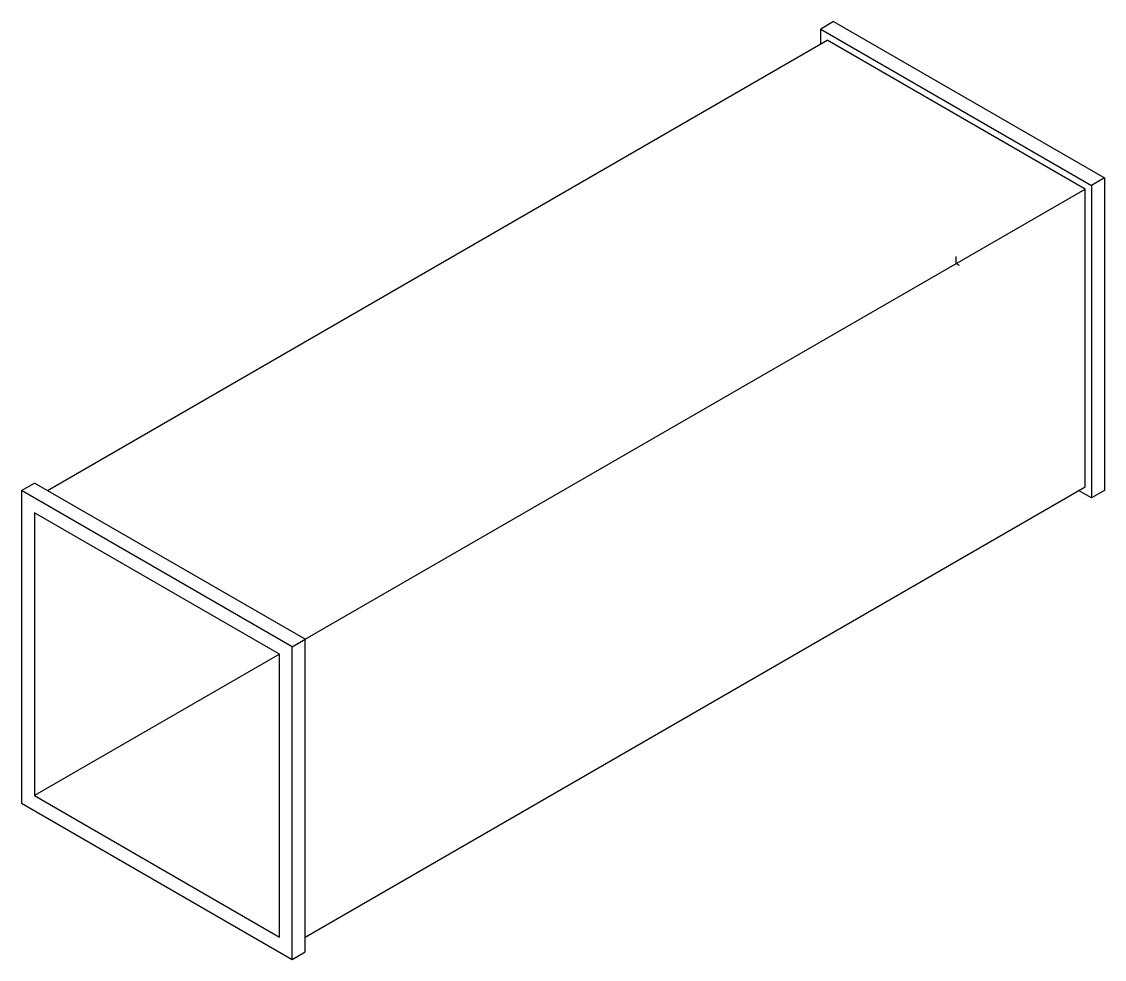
# Paper-space layout '_Isometric' of a CAD drawing. Header units: inches. Extents: x -51.3 to 8.1, y -38.2 to 13.3.
import ezdxf

# ---------------------------------------------------------------- set-up
doc = ezdxf.new("R2010")
doc.units = ezdxf.units.IN
doc.header["$MEASUREMENT"] = 0
doc.header["$PDSIZE"] = -1

psp = doc.layouts.new('_Isometric')

# ---------------------------------------------------------------- linework, layer by layer
at = {"color": 7, "linetype": 'Continuous', "lineweight": 25}
for p, q in [((-6.718, 13.268), (-7.425, 12.86)), ((-6.718, 13.268), (8.132, 4.696)), ((-7.425, 12.043), (-7.425, 12.86)), ((-7.425, 12.86), (7.425, 4.288)), ((-49.851, -12.449), (-7.071, 12.247)), ((7.071, 4.083), (-7.071, 12.247)), ((8.132, 4.696), (7.425, 4.288)), ((7.425, 4.288), (7.425, -12.86)), ((8.132, 4.696), (8.132, -12.452)), ((-35.709, -20.613), (7.071, 4.083)), ((7.071, -12.247), (7.071, 4.083)), ((-51.265, -12.449), (-50.558, -12.041)), ((-51.265, -12.449), (-51.265, -29.596)), ((-36.416, -21.021), (-51.265, -12.449)), ((-35.709, -20.613), (-50.558, -12.041)), ((-35.709, -36.944), (7.071, -12.247)), ((7.425, -12.86), (6.717, -12.452)), ((8.132, -12.452), (7.425, -12.86)), ((-50.558, -13.674), (-50.558, -29.188)), ((-37.123, -21.429), (-50.558, -13.674)), ((-36.416, -21.021), (-35.709, -20.613)), ((-35.709, -37.76), (-35.709, -20.613)), ((-36.416, -38.168), (-36.416, -21.021)), ((-37.123, -21.432), (-50.558, -29.188)), ((-37.123, -36.944), (-37.123, -21.429)), ((-51.265, -29.596), (-36.416, -38.168)), ((-50.558, -29.188), (-37.123, -36.944)), ((-36.416, -38.168), (-35.709, -37.76))]:
    psp.add_line(p, q, dxfattribs=at)
at = {"color": 7, "linetype": 'Continuous'}
for q in [(0, 0.383), (0.166, -0.096)]:
    psp.add_line((0, 0), q, dxfattribs=at)
psp.add_point((0, 0), dxfattribs=at)

doc.saveas('drawing.dxf')
